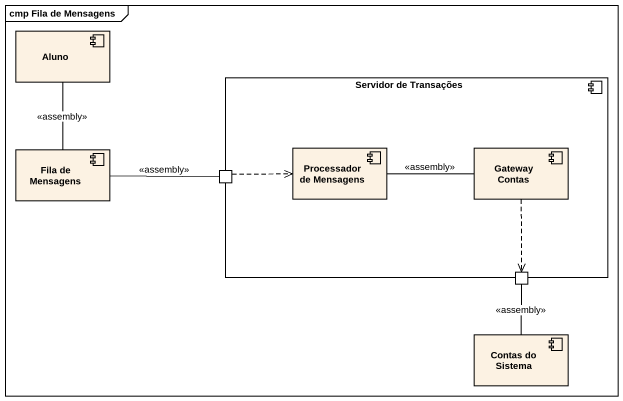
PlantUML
@startuml
mainframe cmp Fila de Mensagens
component Aluno
component "Servidor de Transações" as Servidor_de_Transações {
  component "Processador de Mensagens" as Processador_de_Mensagens
  component "Gateway Contas" as Gateway_Contas
  port " " as port1
  port " " as port2
}
component "Fila de Mensagens" as Fila_de_Mensagens
component "Contas do Sistema" as Contas_do_Sistema
Aluno -- Fila_de_Mensagens : <<assembly>>
Fila_de_Mensagens -right- port1 : <<assembly>>
Processador_de_Mensagens -right- Gateway_Contas : <<assembly>>
Gateway_Contas ..> port2
port1 .right.> Processador_de_Mensagens
port2 -- Contas_do_Sistema : <<assembly>>
@enduml
